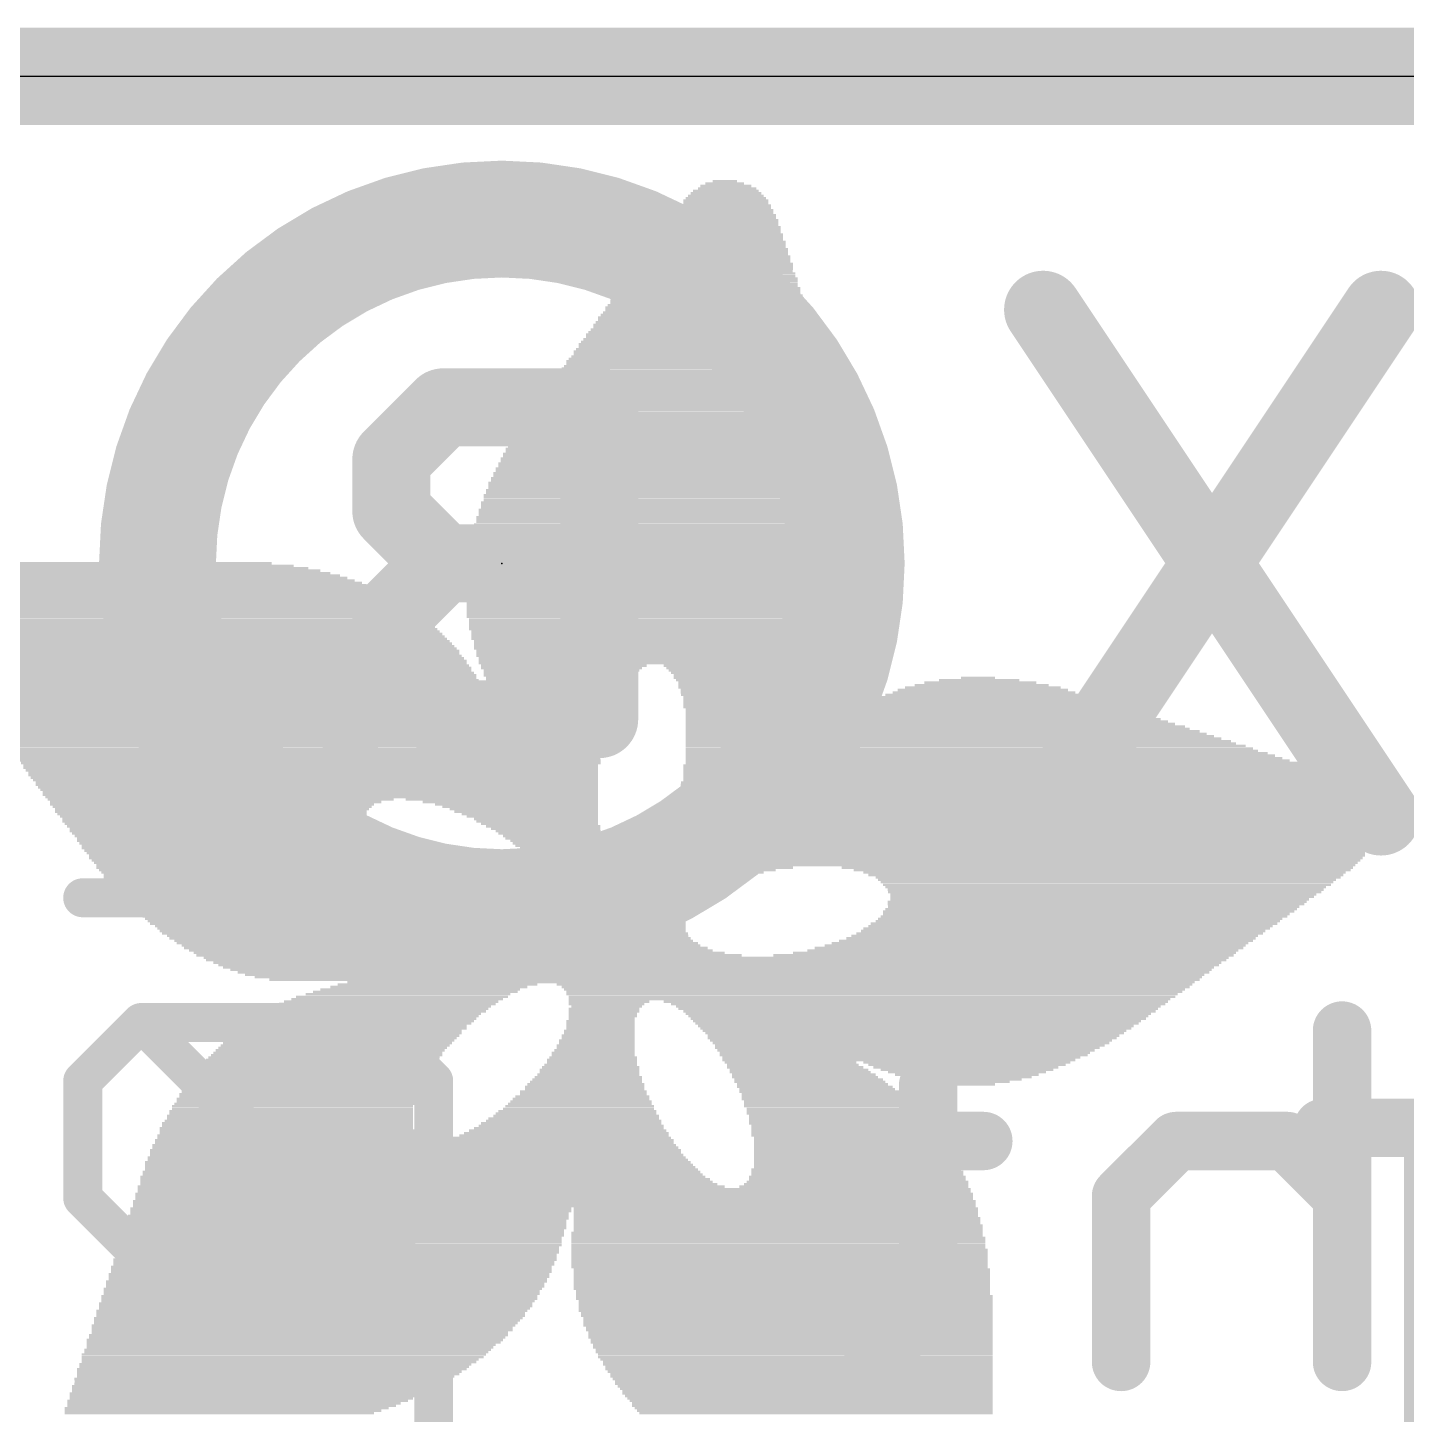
# Model space of a CAD drawing. Extents: x -1.9 to 34.1, y -8.2 to 17.9.
# Drawn here: x 4.86 to 8.454, y 14.291 to 17.907 of the extents above; entities that cross this region are included whole.
import ezdxf

# ---------------------------------------------------------------- set-up
doc = ezdxf.new("R2010")
doc.units = 0
for name, color, linetype in [('1', 12, 'CONTINUOUS'), ('16', 5, 'CONTINUOUS'), ('20', 53, 'CONTINUOUS'), ('21', 40, 'CONTINUOUS'), ('22', 6, 'CONTINUOUS'), ('24', 53, 'CONTINUOUS'), ('27', 253, 'CONTINUOUS')]:
    doc.layers.add(name, color=color, linetype=linetype)

# ---------------------------------------------------------------- blocks, each defined once
blk = doc.blocks.new('RECT')
blk.add_solid([(-0.5, -0.5), (0.5, -0.5), (-0.5, 0.5), (0.5, 0.5)])

msp = doc.modelspace()

# ---------------------------------------------------------------- linework, layer by layer
at = {"layer": '1', "const_width": 0.254}
msp.add_lwpolyline([(0, 17.78), (25.4, 17.78)], dxfattribs=at)
at = {"layer": '16', "const_width": 0.254}
msp.add_lwpolyline([(0, 17.78), (25.4, 17.78)], dxfattribs=at)
at = {"layer": '20'}
msp.add_line((22.86, 17.78), (2.54, 17.78), dxfattribs=at)
at = {"layer": '21', "const_width": 0.1524}
for points in [[(8.2369, 15.0375), (8.8132, 15.0375)], [(8.525, 14.1732), (8.525, 15.0375)]]:
    msp.add_lwpolyline(points, dxfattribs=at)
at = {"layer": '21', "const_width": 0.0762}
for points in [[(8.2369, 15.0756, 1), (8.2369, 14.9994)], [(8.5631, 15.0375, 1), (8.4869, 15.0375)]]:
    msp.add_lwpolyline(points, format="xyb", dxfattribs=at)
at = {"layer": '22'}
for points, const_width in [([(6.096, 15.612, 1), (6.096, 17.408, 1), (6.096, 15.612)], 0.3048), ([(7.5496, 17.1997, 1), (7.465, 17.1433)], 0.1016), ([(8.4308, 17.1433, 1), (8.3463, 17.1997)], 0.1016), ([(5.9433, 16.9679, 1), (5.9433, 16.8663)], 0.1016), ([(5.9792, 16.8812, 1), (5.9073, 16.953)], 0.1016), ([(6.4008, 16.9171, 1), (6.2992, 16.9171)], 0.1016), ([(6.35, 16.8663, 1), (6.35, 16.9679)], 0.1016), ([(5.8585, 16.7815, 1), (5.7569, 16.7815)], 0.1016), ([(5.7718, 16.8174, 1), (5.8436, 16.7456)], 0.1016), ([(5.8436, 16.6818, 1), (5.7718, 16.61)], 0.1016), ([(5.7569, 16.6459, 1), (5.8585, 16.6459)], 0.1016), ([(5.9433, 16.5611, 1), (5.9433, 16.4595)], 0.1016), ([(5.9792, 16.4744, 1), (5.9073, 16.5463)], 0.1016), ([(6.35, 16.4595, 1), (6.35, 16.5611)], 0.1016), ([(5.9073, 16.4744, 1), (5.9792, 16.5463)], 0.1016), ([(5.8585, 16.3748, 1), (5.7569, 16.3748)], 0.1016), ([(5.7718, 16.4107, 1), (5.8436, 16.3388)], 0.1016), ([(5.8436, 16.2751, 1), (5.7718, 16.2033)], 0.1016), ([(5.7569, 16.2392, 1), (5.8585, 16.2392)], 0.1016), ([(5.9433, 16.1544, 1), (5.9433, 16.0528)], 0.1016), ([(6.35, 16.0528, 1), (6.35, 16.1544)], 0.1016), ([(5.9073, 16.0677, 1), (5.9792, 16.1395)], 0.1016), ([(6.2992, 16.1036, 1), (6.4008, 16.1036)], 0.1016), ([(7.465, 15.8778, 1), (7.5496, 15.8214)], 0.1016), ([(8.3463, 15.8214, 1), (8.4308, 15.8778)], 0.1016), ([(8.3251, 15.2915, 1), (8.2489, 15.2915)], 0.0762), ([(7.2455, 15.1475, 1), (7.1693, 15.1475)], 0.0762), ([(7.0633, 15.0415, 1), (7.0633, 14.9653)], 0.0762), ([(7.3515, 14.9653, 1), (7.3515, 15.0415)], 0.0762), ([(7.8548, 15.0415, 1), (7.8548, 14.9653)], 0.0762), ([(7.8817, 14.9765, 1), (7.8279, 15.0304)], 0.0762), ([(8.1699, 15.0304, 1), (8.116, 14.9765)], 0.0762), ([(8.1429, 14.9653, 1), (8.1429, 15.0415)], 0.0762), ([(7.7489, 14.8594, 1), (7.6726, 14.8594)], 0.0762), ([(7.6838, 14.8863, 1), (7.7377, 14.8324)], 0.0762), ([(8.26, 14.8324, 1), (8.3139, 14.8863)], 0.0762), ([(7.2343, 14.5443, 1), (7.1805, 14.5982)], 0.0762), ([(7.1693, 14.5713, 1), (7.2455, 14.5713)], 0.0762), ([(7.0364, 14.4541, 1), (7.0903, 14.4003)], 0.0762), ([(7.6726, 14.4272, 1), (7.7489, 14.4272)], 0.0762), ([(8.2489, 14.4272, 1), (8.3251, 14.4272)], 0.0762)]:
    msp.add_lwpolyline(points, format="xyb", dxfattribs=dict(at, const_width=const_width))
for points, const_width in [([(8.3886, 17.1715), (7.5073, 15.8496)], 0.2032), ([(7.5073, 17.1715), (8.3886, 15.8496)], 0.2032), ([(5.9433, 16.9171), (5.8077, 16.7815)], 0.2032), ([(6.35, 16.9171), (5.9433, 16.9171)], 0.2032), ([(6.35, 16.1036), (6.35, 16.9171)], 0.2032), ([(5.8077, 16.7815), (5.8077, 16.6459)], 0.2032), ([(5.8077, 16.6459), (5.9433, 16.5103)], 0.2032), ([(5.9433, 16.5103), (5.8077, 16.3748)], 0.2032), ([(6.35, 16.5103), (5.9433, 16.5103)], 0.2032), ([(5.8077, 16.3748), (5.8077, 16.2392)], 0.2032), ([(5.8077, 16.2392), (5.9433, 16.1036)], 0.2032), ([(5.9433, 16.1036), (6.35, 16.1036)], 0.2032), ([(8.287, 15.2915), (8.287, 14.4272)], 0.1524), ([(7.2074, 15.1475), (7.2074, 14.5713)], 0.1524), ([(7.3515, 15.0034), (7.0633, 15.0034)], 0.1524), ([(7.8548, 15.0034), (7.7107, 14.8594)], 0.1524), ([(8.1429, 15.0034), (7.8548, 15.0034)], 0.1524), ([(8.287, 14.8594), (8.1429, 15.0034)], 0.1524), ([(7.7107, 14.8594), (7.7107, 14.4272)], 0.1524), ([(7.2074, 14.5713), (7.0633, 14.4272)], 0.1524)]:
    msp.add_lwpolyline(points, dxfattribs=dict(at, const_width=const_width))
at = {"layer": '24'}
msp.add_point((6.096, 16.51), dxfattribs=at)
at = {"layer": '27', "const_width": 0.1016}
for points in [[(5.6131, 15.6378), (5.003, 16.248)], [(5.4606, 15.7904), (5.9182, 16.248)], [(5.003, 15.6378), (5.9182, 15.6378)], [(5.003, 15.1599), (5.1555, 15.3124)], [(5.1555, 15.3124), (5.7657, 15.3124)], [(5.7657, 14.7023), (5.1555, 15.3124)], [(5.7657, 15.3124), (5.9182, 15.1599)], [(5.003, 14.8548), (5.003, 15.1599)], [(5.9182, 15.1599), (5.9182, 14.8548)], [(5.1555, 14.7023), (5.003, 14.8548)], [(5.9182, 14.8548), (5.7657, 14.7023)], [(5.7657, 14.7023), (5.1555, 14.7023)], [(5.9182, 13.7668), (5.9182, 14.3769)]]:
    msp.add_lwpolyline(points, dxfattribs=at)
at = {"layer": '27', "const_width": 0.0508}
for points in [[(5.021, 16.2659, 1), (4.9851, 16.23)], [(5.9362, 16.23, 1), (5.9002, 16.2659)], [(5.4426, 15.8083, 1), (5.4786, 15.7724)], [(5.003, 15.6632, 1), (5.003, 15.6124)], [(5.5952, 15.6199, 1), (5.6311, 15.6558)], [(5.9182, 15.6124, 1), (5.9182, 15.6632)], [(5.1555, 15.3378, 1), (5.1555, 15.287)], [(5.1735, 15.3304, 1), (5.1376, 15.2945)], [(5.1735, 15.2945, 1), (5.1376, 15.3304)], [(5.7836, 15.3304, 1), (5.7477, 15.2945)], [(5.7657, 15.287, 1), (5.7657, 15.3378)], [(5.0284, 15.1599, 1), (4.9776, 15.1599)], [(4.9851, 15.1779, 1), (5.021, 15.1419)], [(5.9436, 15.1599, 1), (5.8928, 15.1599)], [(5.9002, 15.1419, 1), (5.9362, 15.1779)], [(5.021, 14.8728, 1), (4.9851, 14.8369)], [(5.9362, 14.8369, 1), (5.9002, 14.8728)], [(4.9776, 14.8548, 1), (5.0284, 14.8548)], [(5.8928, 14.8548, 1), (5.9436, 14.8548)], [(5.1555, 14.7277, 1), (5.1555, 14.6769)], [(5.1376, 14.6844, 1), (5.1735, 14.7203)], [(5.7477, 14.7203, 1), (5.7836, 14.6844)], [(5.7477, 14.6844, 1), (5.7836, 14.7203)], [(5.7657, 14.6769, 1), (5.7657, 14.7277)], [(5.9436, 14.3769, 1), (5.8928, 14.3769)]]:
    msp.add_lwpolyline(points, format="xyb", dxfattribs=at)

# ---------------------------------------------------------------- block references
at = {"layer": '21'}
for p, xscale, yscale in [((6.677, 17.5006), 0.1016, 0.0064), ((6.6771, 17.5069), 0.0635, 0.0063), ((6.6802, 17.4688), 0.1968, 0.0063), ((6.6802, 17.4752), 0.1842, 0.0064), ((6.6802, 17.4816), 0.1714, 0.0063), ((6.6834, 17.4879), 0.1524, 0.0064), ((6.6802, 17.4943), 0.1334, 0.0063), ((6.677, 17.4307), 0.254, 0.0063), ((6.6771, 17.4371), 0.2413, 0.0064), ((6.6802, 17.4435), 0.235, 0.0063), ((6.6802, 17.4562), 0.2222, 0.0063), ((6.6802, 17.4498), 0.2222, 0.0064), ((6.6802, 17.4625), 0.2096, 0.0064), ((6.6707, 17.399), 0.2921, 0.0064), ((6.6707, 17.3926), 0.2921, 0.0063), ((6.6739, 17.4054), 0.2857, 0.0063), ((6.6739, 17.4117), 0.2731, 0.0064), ((6.6739, 17.4244), 0.2603, 0.0064), ((6.6771, 17.4181), 0.2667, 0.0063), ((6.6643, 17.3609), 0.3302, 0.0064), ((6.6675, 17.3673), 0.3238, 0.0063), ((6.6675, 17.38), 0.3112, 0.0063), ((6.6675, 17.3736), 0.3112, 0.0064), ((6.6707, 17.3863), 0.3048, 0.0064), ((6.658, 17.3292), 0.3683, 0.0063), ((6.658, 17.3228), 0.3683, 0.0064), ((6.658, 17.3355), 0.3556, 0.0064), ((6.6612, 17.3419), 0.3493, 0.0063), ((6.6644, 17.3482), 0.3429, 0.0064), ((6.6612, 17.3545), 0.3365, 0.0063), ((6.6485, 17.2847), 0.4127, 0.0064), ((6.6516, 17.2911), 0.4064, 0.0063), ((6.6517, 17.2974), 0.3937, 0.0064), ((6.6548, 17.3101), 0.3874, 0.0064), ((6.6548, 17.3038), 0.3874, 0.0063), ((6.6548, 17.3164), 0.3746, 0.0063), ((6.6421, 17.2466), 0.4508, 0.0064), ((6.6452, 17.253), 0.4445, 0.0063), ((6.6453, 17.2657), 0.4318, 0.0063), ((6.6453, 17.2593), 0.4318, 0.0064), ((6.6452, 17.272), 0.4191, 0.0064), ((6.6485, 17.2783), 0.4127, 0.0063), ((6.6358, 17.2212), 0.4763, 0.0064), ((6.6358, 17.2149), 0.4763, 0.0063), ((6.639, 17.2276), 0.4699, 0.0063), ((6.6389, 17.2339), 0.4572, 0.0064), ((6.6421, 17.2402), 0.4508, 0.0063), ((6.6263, 17.1768), 0.5207, 0.0063), ((6.6294, 17.1831), 0.5144, 0.0064), ((6.6294, 17.1958), 0.5016, 0.0064), ((6.6326, 17.1895), 0.508, 0.0063), ((6.6326, 17.2021), 0.4953, 0.0063), ((6.6358, 17.2085), 0.4889, 0.0064), ((6.6199, 17.1387), 0.5588, 0.0063), ((6.6231, 17.1514), 0.5525, 0.0063), ((6.6231, 17.145), 0.5525, 0.0064), ((6.6231, 17.1577), 0.5397, 0.0064), ((6.6262, 17.164), 0.5334, 0.0063), ((6.6294, 17.1704), 0.527, 0.0064), ((6.6136, 17.1069), 0.5969, 0.0064), ((6.6167, 17.1133), 0.5906, 0.0063), ((6.6167, 17.1196), 0.5778, 0.0064), ((6.6199, 17.1323), 0.5715, 0.0064), ((6.6199, 17.1259), 0.5715, 0.0063), ((6.6072, 17.0688), 0.635, 0.0064), ((6.6072, 17.0815), 0.6223, 0.0064), ((6.6104, 17.0752), 0.6287, 0.0063), ((6.6104, 17.0878), 0.6159, 0.0063), ((6.6135, 17.0942), 0.6096, 0.0064), ((6.6136, 17.1006), 0.5969, 0.0063), ((6.5977, 17.0371), 0.6667, 0.0063), ((6.6009, 17.0307), 0.6731, 0.0064), ((6.6008, 17.0434), 0.6604, 0.0064), ((6.604, 17.0497), 0.654, 0.0063), ((6.604, 17.0625), 0.6414, 0.0063), ((6.604, 17.0561), 0.6414, 0.0064), ((6.5913, 16.999), 0.7048, 0.0063), ((6.5945, 17.0053), 0.6985, 0.0064), ((6.5945, 17.018), 0.6858, 0.0064), ((6.5977, 17.0116), 0.6921, 0.0063), ((6.5977, 17.0244), 0.6795, 0.0063), ((6.585, 16.9609), 0.7429, 0.0063), ((6.5881, 16.9735), 0.7366, 0.0063), ((6.5881, 16.9672), 0.7366, 0.0064), ((6.5882, 16.9799), 0.7239, 0.0064), ((6.5913, 16.9863), 0.7176, 0.0063), ((6.5945, 16.9926), 0.7112, 0.0064), ((6.5786, 16.9291), 0.781, 0.0064), ((6.5786, 16.9228), 0.781, 0.0063), ((6.5786, 16.9354), 0.7684, 0.0063), ((6.5818, 16.9482), 0.762, 0.0063), ((6.5818, 16.9418), 0.762, 0.0064), ((6.585, 16.9545), 0.7557, 0.0064), ((6.5723, 16.891), 0.8191, 0.0064), ((6.5723, 16.9037), 0.8065, 0.0064), ((6.5723, 16.8973), 0.8065, 0.0063), ((6.5755, 16.9101), 0.8001, 0.0063), ((6.5786, 16.9164), 0.7938, 0.0064), ((6.5659, 16.8529), 0.8572, 0.0064), ((6.5628, 16.8592), 0.8509, 0.0063), ((6.5659, 16.8656), 0.8446, 0.0064), ((6.5659, 16.8783), 0.8318, 0.0064), ((6.5691, 16.872), 0.8382, 0.0063), ((6.5691, 16.8847), 0.8255, 0.0063), ((6.5596, 16.8148), 0.8953, 0.0064), ((6.5596, 16.8275), 0.8827, 0.0064), ((6.5596, 16.8211), 0.8827, 0.0063), ((6.5628, 16.8339), 0.8763, 0.0063), ((6.5627, 16.8466), 0.8636, 0.0063), ((6.5627, 16.8402), 0.8636, 0.0064), ((6.5532, 16.783), 0.9208, 0.0063), ((6.5564, 16.7767), 0.9271, 0.0064), ((6.5564, 16.7958), 0.9144, 0.0063), ((6.5564, 16.7894), 0.9144, 0.0064), ((6.5564, 16.8085), 0.9017, 0.0063), ((6.5564, 16.8021), 0.9017, 0.0064), ((6.5501, 16.7449), 0.9525, 0.0063), ((6.55, 16.7577), 0.9398, 0.0063), ((6.5532, 16.7513), 0.9462, 0.0064), ((6.5532, 16.7704), 0.9334, 0.0063), ((6.5532, 16.764), 0.9334, 0.0064), ((6.5469, 16.7196), 0.9715, 0.0063), ((6.5501, 16.7132), 0.9779, 0.0064), ((6.5501, 16.7068), 0.9779, 0.0063), ((6.55, 16.7323), 0.9652, 0.0063), ((6.55, 16.7259), 0.9652, 0.0064), ((6.5532, 16.7386), 0.9588, 0.0064), ((6.5437, 16.6687), 1.0033, 0.0063), ((6.5469, 16.6878), 0.9969, 0.0064), ((6.5469, 16.6815), 0.9969, 0.0063), ((6.5469, 16.6751), 0.9969, 0.0064), ((6.55, 16.6942), 0.9906, 0.0063), ((6.5469, 16.7005), 0.9843, 0.0064), ((6.5437, 16.6497), 1.016, 0.0064), ((6.5437, 16.6434), 1.016, 0.0063), ((6.5437, 16.637), 1.016, 0.0064), ((6.5469, 16.6624), 1.0097, 0.0064), ((6.5469, 16.6561), 1.0097, 0.0063), ((6.5405, 16.6116), 1.035, 0.0064), ((6.5405, 16.6053), 1.035, 0.0063), ((6.5405, 16.5989), 1.035, 0.0064), ((6.5437, 16.6306), 1.0287, 0.0063), ((6.5437, 16.6243), 1.0287, 0.0064), ((6.5437, 16.618), 1.0287, 0.0063), ((6.5405, 16.5862), 1.0478, 0.0064), ((6.5405, 16.5799), 1.0478, 0.0063), ((6.5405, 16.5735), 1.0478, 0.0064), ((6.5405, 16.5672), 1.0478, 0.0063), ((6.5405, 16.5608), 1.0478, 0.0064), ((6.5437, 16.5925), 1.0414, 0.0063), ((6.5373, 16.5544), 1.0541, 0.0063), ((6.5373, 16.5481), 1.0541, 0.0064), ((6.5373, 16.5418), 1.0541, 0.0063), ((6.5373, 16.5354), 1.0541, 0.0064), ((6.5373, 16.5291), 1.0541, 0.0063), ((5.1372, 16.491), 0.9715, 0.0063), ((5.1277, 16.4973), 0.9271, 0.0064), ((5.115, 16.5037), 0.8763, 0.0063), ((5.0991, 16.51), 0.7937, 0.0064), ((6.5373, 16.5227), 1.0668, 0.0064), ((6.5373, 16.5163), 1.0668, 0.0063), ((6.5373, 16.51), 1.0668, 0.0064), ((6.5373, 16.5037), 1.0668, 0.0063), ((6.5373, 16.4973), 1.0668, 0.0064), ((6.5373, 16.491), 1.0668, 0.0063), ((5.1785, 16.4529), 1.1303, 0.0063), ((5.1753, 16.4592), 1.1113, 0.0064), ((5.1594, 16.4719), 1.0668, 0.0064), ((5.1689, 16.4656), 1.0858, 0.0063), ((5.153, 16.4782), 1.0414, 0.0063), ((5.1435, 16.4846), 1.0096, 0.0064), ((6.5373, 16.4846), 1.0668, 0.0064), ((6.5373, 16.4782), 1.0668, 0.0063), ((6.5373, 16.4719), 1.0668, 0.0064), ((6.5373, 16.4656), 1.0668, 0.0063), ((6.5373, 16.4592), 1.0668, 0.0064), ((6.5373, 16.4529), 1.0668, 0.0063), ((5.2102, 16.4148), 1.2319, 0.0063), ((5.1943, 16.4338), 1.1874, 0.0064), ((5.2007, 16.4275), 1.2001, 0.0063), ((5.207, 16.4211), 1.2128, 0.0064), ((5.1911, 16.4401), 1.1684, 0.0063), ((5.1879, 16.4465), 1.1493, 0.0064), ((6.5373, 16.4465), 1.0668, 0.0064), ((6.5373, 16.4401), 1.0668, 0.0063), ((6.5342, 16.4338), 1.0605, 0.0064), ((6.5342, 16.4275), 1.0605, 0.0063), ((6.5342, 16.4211), 1.0605, 0.0064), ((6.5342, 16.4148), 1.0605, 0.0063), ((5.226, 16.3894), 1.2763, 0.0063), ((5.2324, 16.383), 1.289, 0.0064), ((5.226, 16.3957), 1.2637, 0.0064), ((5.2165, 16.4084), 1.2446, 0.0064), ((5.2197, 16.402), 1.251, 0.0063), ((6.5342, 16.4084), 1.0605, 0.0064), ((6.5342, 16.402), 1.0605, 0.0063), ((6.5342, 16.3957), 1.0605, 0.0064), ((6.5342, 16.3894), 1.0605, 0.0063), ((6.5342, 16.383), 1.0605, 0.0064), ((5.2356, 16.3767), 1.2954, 0.0063), ((5.2451, 16.3639), 1.3144, 0.0063), ((5.2388, 16.3703), 1.3017, 0.0064), ((5.2515, 16.3576), 1.3145, 0.0064), ((5.2546, 16.3513), 1.3208, 0.0063), ((5.2578, 16.3449), 1.3272, 0.0064), ((6.531, 16.3703), 1.0541, 0.0064), ((6.5342, 16.3767), 1.0605, 0.0063), ((6.5342, 16.3639), 1.0477, 0.0063), ((6.5342, 16.3576), 1.0477, 0.0064), ((6.5342, 16.3513), 1.0477, 0.0063), ((6.5342, 16.3449), 1.0477, 0.0064), ((5.261, 16.3386), 1.3335, 0.0063), ((5.2674, 16.3322), 1.3335, 0.0064), ((5.2705, 16.3258), 1.3398, 0.0063), ((5.28, 16.3132), 1.3462, 0.0063), ((5.2769, 16.3195), 1.3399, 0.0064), ((5.2864, 16.3068), 1.3462, 0.0064), ((6.531, 16.3386), 1.0414, 0.0063), ((6.531, 16.3132), 1.0287, 0.0063), ((6.5342, 16.3322), 1.0351, 0.0064), ((6.5342, 16.3258), 1.0351, 0.0063), ((6.5342, 16.3195), 1.0351, 0.0064), ((6.5342, 16.3068), 1.0223, 0.0064), ((5.2896, 16.3005), 1.3525, 0.0063), ((5.2959, 16.2941), 1.3526, 0.0064), ((5.2991, 16.2877), 1.3589, 0.0063), ((5.3055, 16.2814), 1.3589, 0.0064), ((5.3086, 16.2751), 1.3526, 0.0063), ((6.531, 16.2877), 1.016, 0.0063), ((6.5342, 16.3005), 1.0223, 0.0063), ((6.5342, 16.2941), 1.0223, 0.0064), ((6.5342, 16.2814), 1.0097, 0.0064), ((6.5342, 16.2751), 1.0097, 0.0063), ((5.315, 16.2687), 1.3525, 0.0064), ((5.3182, 16.2624), 1.3589, 0.0063), ((5.3245, 16.256), 1.3589, 0.0064), ((5.3308, 16.2433), 1.3589, 0.0064), ((5.3277, 16.2496), 1.3525, 0.0063), ((5.3372, 16.237), 1.3589, 0.0063), ((6.531, 16.2687), 1.0033, 0.0064), ((6.531, 16.2496), 0.9906, 0.0063), ((6.5342, 16.2624), 0.9969, 0.0063), ((6.5342, 16.256), 0.9969, 0.0064), ((6.2515, 16.237), 0.4191, 0.0063), ((6.2579, 16.2433), 0.4318, 0.0064), ((6.7723, 16.2433), 0.508, 0.0064), ((6.7723, 16.237), 0.4953, 0.0063), ((5.3403, 16.2306), 1.3525, 0.0064), ((5.3467, 16.2243), 1.3526, 0.0063), ((5.3498, 16.2179), 1.3589, 0.0064), ((5.3531, 16.2115), 1.3525, 0.0063), ((5.3594, 16.2052), 1.3526, 0.0064), ((5.3626, 16.1989), 1.3589, 0.0063), ((6.2516, 16.2306), 0.4064, 0.0064), ((6.2484, 16.2243), 0.4, 0.0063), ((6.2453, 16.2179), 0.3937, 0.0064), ((6.242, 16.2052), 0.3747, 0.0064), ((6.2452, 16.2115), 0.381, 0.0063), ((6.2389, 16.1989), 0.3683, 0.0063), ((6.7755, 16.2306), 0.4889, 0.0064), ((6.7786, 16.2243), 0.4826, 0.0063), ((6.7787, 16.2179), 0.4699, 0.0064), ((6.7787, 16.2115), 0.4699, 0.0063), ((6.7786, 16.2052), 0.4572, 0.0064), ((6.7818, 16.1989), 0.4508, 0.0063), ((7.3438, 16.1989), 0.2921, 0.0063), ((7.3406, 16.2052), 0.2096, 0.0064), ((7.3375, 16.2115), 0.0889, 0.0063), ((5.3658, 16.1925), 1.3525, 0.0064), ((5.3721, 16.1862), 1.3526, 0.0063), ((5.3784, 16.1798), 1.3525, 0.0064), ((5.3784, 16.1735), 1.3525, 0.0063), ((5.3848, 16.1671), 1.3526, 0.0064), ((6.242, 16.1925), 0.3619, 0.0064), ((6.2389, 16.1862), 0.3556, 0.0063), ((6.2357, 16.1798), 0.3492, 0.0064), ((6.2357, 16.1671), 0.3366, 0.0064), ((6.2389, 16.1735), 0.3429, 0.0063), ((6.7787, 16.1925), 0.4445, 0.0064), ((6.7787, 16.1862), 0.4445, 0.0063), ((6.7786, 16.1798), 0.4318, 0.0064), ((6.7786, 16.1735), 0.4318, 0.0063), ((6.7755, 16.1671), 0.4255, 0.0064), ((7.3565, 16.1671), 0.5207, 0.0064), ((7.3533, 16.1735), 0.4762, 0.0063), ((7.3502, 16.1798), 0.4445, 0.0064), ((7.3501, 16.1862), 0.4064, 0.0063), ((7.347, 16.1925), 0.3493, 0.0064), ((5.3912, 16.1608), 1.3525, 0.0063), ((5.5594, 16.1544), 1.6764, 0.0064), ((5.5594, 16.1481), 1.6764, 0.0063), ((5.5595, 16.1417), 1.6637, 0.0064), ((5.5626, 16.1354), 1.6574, 0.0063), ((5.5626, 16.129), 1.6446, 0.0064), ((6.2389, 16.1608), 0.3302, 0.0063), ((6.7723, 16.1481), 0.4064, 0.0063), ((6.7691, 16.1417), 0.4, 0.0064), ((6.7691, 16.1354), 0.4, 0.0063), ((6.7755, 16.1608), 0.4127, 0.0063), ((6.7755, 16.1544), 0.4127, 0.0064), ((6.7691, 16.129), 0.3874, 0.0064), ((7.3787, 16.129), 0.7176, 0.0064), ((7.3723, 16.1354), 0.6795, 0.0063), ((7.3692, 16.1417), 0.6477, 0.0064), ((7.366, 16.1481), 0.616, 0.0063), ((7.3597, 16.1544), 0.5905, 0.0064), ((7.3565, 16.1608), 0.5461, 0.0063), ((5.5626, 16.1227), 1.6446, 0.0063), ((5.5658, 16.1163), 1.6383, 0.0064), ((5.5658, 16.11), 1.6256, 0.0063), ((5.5658, 16.1036), 1.6256, 0.0064), ((5.5658, 16.0973), 1.6129, 0.0063), ((5.569, 16.0909), 1.6065, 0.0064), ((6.7659, 16.1227), 0.381, 0.0063), ((6.7595, 16.1036), 0.3683, 0.0064), ((6.7564, 16.0973), 0.362, 0.0063), ((6.7532, 16.0909), 0.3556, 0.0064), ((6.7628, 16.1163), 0.3747, 0.0064), ((6.7628, 16.11), 0.3747, 0.0063), ((7.4104, 16.0909), 0.8827, 0.0064), ((7.4041, 16.0973), 0.8572, 0.0063), ((7.3978, 16.1036), 0.8319, 0.0064), ((7.3946, 16.11), 0.8001, 0.0063), ((7.3883, 16.1163), 0.7747, 0.0064), ((7.3819, 16.1227), 0.7366, 0.0063), ((5.5721, 16.0846), 1.6002, 0.0063), ((5.5721, 16.0782), 1.6002, 0.0064), ((5.5722, 16.0719), 1.5875, 0.0063), ((5.5753, 16.0655), 1.5812, 0.0064), ((5.5785, 16.0592), 1.5748, 0.0063), ((6.7532, 16.0846), 0.3556, 0.0063), ((6.75, 16.0782), 0.3493, 0.0064), ((6.7437, 16.0655), 0.3366, 0.0064), ((6.7405, 16.0592), 0.3302, 0.0063), ((6.7469, 16.0719), 0.3429, 0.0063), ((7.439, 16.0592), 1.0287, 0.0063), ((7.4359, 16.0655), 0.9969, 0.0064), ((7.4295, 16.0719), 0.9716, 0.0063), ((7.42, 16.0782), 0.9398, 0.0064), ((7.4168, 16.0846), 0.9208, 0.0063), ((5.5753, 16.0528), 1.5684, 0.0064), ((5.5785, 16.0465), 1.5621, 0.0063), ((5.5817, 16.0401), 1.5557, 0.0064), ((5.5848, 16.0338), 1.5494, 0.0063), ((5.5848, 16.0274), 1.5494, 0.0064), ((5.5849, 16.0211), 1.5367, 0.0063), ((6.7405, 16.0528), 0.3302, 0.0064), ((6.731, 16.0338), 0.3112, 0.0063), ((7.3152, 16.0274), 1.4796, 0.0064), ((6.7374, 16.0465), 0.3239, 0.0063), ((6.7342, 16.0401), 0.3175, 0.0064), ((7.3216, 16.0211), 1.4923, 0.0063), ((7.4644, 16.0338), 1.143, 0.0063), ((7.4581, 16.0401), 1.1049, 0.0064), ((7.4549, 16.0465), 1.0858, 0.0063), ((7.4454, 16.0528), 1.0541, 0.0064), ((5.588, 16.0147), 1.5304, 0.0064), ((5.5912, 16.0084), 1.524, 0.0063), ((5.5912, 16.002), 1.524, 0.0064), ((5.5944, 15.9957), 1.5177, 0.0063), ((5.5976, 15.9893), 1.5113, 0.0064), ((5.5975, 15.983), 1.4986, 0.0063), ((7.3787, 15.983), 1.6192, 0.0063), ((7.3342, 16.0147), 1.5177, 0.0064), ((7.3533, 16.002), 1.5558, 0.0064), ((7.3628, 15.9957), 1.5748, 0.0063), ((7.3755, 15.9893), 1.6002, 0.0064), ((7.3438, 16.0084), 1.5367, 0.0063), ((5.5975, 15.9766), 1.4986, 0.0064), ((5.6007, 15.9703), 1.4922, 0.0063), ((5.6039, 15.9639), 1.4859, 0.0064), ((5.6039, 15.9576), 1.4859, 0.0063), ((5.6071, 15.9512), 1.4795, 0.0064), ((5.6102, 15.9449), 1.4732, 0.0063), ((7.4009, 15.9703), 1.6637, 0.0063), ((7.4104, 15.9639), 1.6827, 0.0064), ((7.3914, 15.9766), 1.6446, 0.0064), ((7.4168, 15.9576), 1.6954, 0.0063), ((7.4327, 15.9449), 1.7272, 0.0063), ((7.4264, 15.9512), 1.7145, 0.0064), ((5.6134, 15.9385), 1.4668, 0.0064), ((5.6134, 15.9322), 1.4668, 0.0063), ((5.6166, 15.9258), 1.4605, 0.0064), ((5.6198, 15.9195), 1.4541, 0.0063), ((5.6229, 15.9131), 1.4478, 0.0064), ((7.4486, 15.9131), 1.7843, 0.0064), ((7.4327, 15.9385), 1.7399, 0.0064), ((7.439, 15.9322), 1.7526, 0.0063), ((7.4422, 15.9258), 1.759, 0.0064), ((7.4486, 15.9195), 1.7717, 0.0063), ((5.6229, 15.9068), 1.4478, 0.0063), ((5.6261, 15.9004), 1.4414, 0.0064), ((5.3626, 15.8941), 0.9017, 0.0063), ((5.3499, 15.8877), 0.8636, 0.0064), ((5.3403, 15.8814), 0.8445, 0.0063), ((5.3403, 15.875), 0.8319, 0.0064), ((6.096, 15.8941), 0.5016, 0.0063), ((6.1182, 15.8877), 0.4572, 0.0064), ((6.1341, 15.8814), 0.4254, 0.0063), ((6.1436, 15.875), 0.4064, 0.0064), ((7.4517, 15.8814), 1.8034, 0.0063), ((7.4549, 15.875), 1.8098, 0.0064), ((7.4486, 15.9068), 1.7843, 0.0063), ((7.4549, 15.8941), 1.797, 0.0063), ((7.4549, 15.8877), 1.797, 0.0064), ((7.4518, 15.9004), 1.7907, 0.0064), ((5.3403, 15.8687), 0.8191, 0.0063), ((5.3372, 15.8623), 0.8128, 0.0064), ((5.3403, 15.8559), 0.8065, 0.0063), ((5.3403, 15.8496), 0.7937, 0.0064), ((5.3435, 15.8433), 0.7874, 0.0063), ((5.3435, 15.8369), 0.7874, 0.0064), ((6.1532, 15.8687), 0.3873, 0.0063), ((6.1595, 15.8623), 0.3746, 0.0064), ((6.169, 15.8559), 0.3556, 0.0063), ((6.1753, 15.8496), 0.3429, 0.0064), ((6.1849, 15.8433), 0.3238, 0.0063), ((6.1881, 15.8369), 0.3175, 0.0064), ((7.4517, 15.8433), 1.8288, 0.0063), ((7.4517, 15.8369), 1.8288, 0.0064), ((7.4549, 15.8559), 1.8224, 0.0063), ((7.4549, 15.8496), 1.8224, 0.0064), ((7.4518, 15.8687), 1.8161, 0.0063), ((7.4518, 15.8623), 1.8161, 0.0064), ((5.3467, 15.8306), 0.781, 0.0063), ((5.3498, 15.8242), 0.7747, 0.0064), ((5.3563, 15.8178), 0.7747, 0.0063), ((5.3563, 15.8115), 0.7747, 0.0064), ((5.3594, 15.8052), 0.7684, 0.0063), ((6.1944, 15.8306), 0.3048, 0.0063), ((6.2039, 15.8242), 0.2985, 0.0064), ((6.2103, 15.8178), 0.2858, 0.0063), ((6.2167, 15.8115), 0.2731, 0.0064), ((6.2199, 15.8052), 0.2667, 0.0063), ((7.4422, 15.8052), 1.8478, 0.0063), ((7.4454, 15.8178), 1.8415, 0.0063), ((7.4454, 15.8115), 1.8415, 0.0064), ((7.4486, 15.8306), 1.8351, 0.0063), ((7.4486, 15.8242), 1.8351, 0.0064), ((5.3658, 15.7988), 0.7683, 0.0064), ((5.3689, 15.7925), 0.762, 0.0063), ((5.3721, 15.7861), 0.7684, 0.0064), ((5.3784, 15.7797), 0.7683, 0.0063), ((5.3816, 15.7734), 0.762, 0.0064), ((5.3848, 15.7671), 0.7684, 0.0063), ((6.2294, 15.7988), 0.2603, 0.0064), ((6.2325, 15.7925), 0.254, 0.0063), ((6.2389, 15.7861), 0.2413, 0.0064), ((6.242, 15.7797), 0.2349, 0.0063), ((6.2484, 15.7734), 0.235, 0.0064), ((6.2548, 15.7671), 0.2223, 0.0063), ((7.4263, 15.7671), 1.8542, 0.0063), ((7.4327, 15.7797), 1.8542, 0.0063), ((7.4327, 15.7734), 1.8542, 0.0064), ((7.439, 15.7925), 1.8542, 0.0063), ((7.439, 15.7861), 1.8542, 0.0064), ((7.4422, 15.7988), 1.8478, 0.0064), ((5.3912, 15.7607), 0.7683, 0.0064), ((5.3975, 15.7544), 0.7684, 0.0063), ((5.4007, 15.748), 0.762, 0.0064), ((5.407, 15.7416), 0.7747, 0.0063), ((5.4102, 15.7353), 0.7684, 0.0064), ((5.4198, 15.729), 0.7747, 0.0063), ((6.2611, 15.7607), 0.2222, 0.0064), ((6.2643, 15.7544), 0.2159, 0.0063), ((6.2707, 15.748), 0.2159, 0.0064), ((6.2738, 15.7416), 0.2096, 0.0063), ((6.2801, 15.7353), 0.2095, 0.0064), ((6.2865, 15.729), 0.2096, 0.0063), ((7.3946, 15.729), 1.8669, 0.0063), ((7.4041, 15.7353), 1.8606, 0.0064), ((7.4073, 15.7416), 1.8669, 0.0063), ((7.4168, 15.7544), 1.8606, 0.0063), ((7.4168, 15.748), 1.8606, 0.0064), ((7.4232, 15.7607), 1.8605, 0.0064), ((5.4293, 15.7163), 0.7811, 0.0063), ((5.4261, 15.7226), 0.7747, 0.0064), ((5.4356, 15.7099), 0.781, 0.0064), ((5.442, 15.7035), 0.7811, 0.0063), ((5.4483, 15.6972), 0.781, 0.0064), ((6.2961, 15.7226), 0.2159, 0.0064), ((6.3087, 15.7163), 0.2286, 0.0063), ((6.5024, 15.7099), 0.616, 0.0064), ((6.4897, 15.7035), 0.5778, 0.0063), ((6.4802, 15.6972), 0.5461, 0.0064), ((6.6421, 15.7163), 0.4254, 0.0063), ((7.3883, 15.7226), 1.8669, 0.0064), ((7.6486, 15.7163), 1.3335, 0.0063), ((7.6613, 15.7099), 1.2954, 0.0064), ((7.6677, 15.7035), 1.2573, 0.0063), ((7.6708, 15.6972), 1.2382, 0.0064), ((5.4546, 15.6909), 0.7937, 0.0063), ((5.461, 15.6845), 0.7938, 0.0064), ((5.4706, 15.6782), 0.8001, 0.0063), ((5.4769, 15.6718), 0.8001, 0.0064), ((5.4864, 15.6654), 0.8064, 0.0063), ((5.4959, 15.6591), 0.8128, 0.0064), ((6.4707, 15.6909), 0.5143, 0.0063), ((6.4643, 15.6845), 0.5016, 0.0064), ((6.4516, 15.6718), 0.4636, 0.0064), ((6.458, 15.6782), 0.4763, 0.0063), ((6.4453, 15.6654), 0.4381, 0.0063), ((6.4421, 15.6591), 0.4318, 0.0064), ((7.6772, 15.6909), 1.2129, 0.0063), ((7.674, 15.6845), 1.1938, 0.0064), ((7.674, 15.6782), 1.1811, 0.0063), ((7.674, 15.6718), 1.1684, 0.0064), ((7.6708, 15.6654), 1.1494, 0.0063), ((7.6708, 15.6591), 1.1366, 0.0064), ((5.5023, 15.6528), 0.8128, 0.0063), ((5.5118, 15.6464), 0.8192, 0.0064), ((5.5213, 15.6401), 0.8255, 0.0063), ((5.5372, 15.6274), 0.8446, 0.0063), ((5.5309, 15.6337), 0.8319, 0.0064), ((5.5499, 15.621), 0.8446, 0.0064), ((6.4294, 15.6464), 0.4064, 0.0064), ((6.4262, 15.6401), 0.4, 0.0063), ((6.4167, 15.6274), 0.381, 0.0063), ((6.4135, 15.621), 0.3746, 0.0064), ((6.4358, 15.6528), 0.4191, 0.0063), ((6.4199, 15.6337), 0.3873, 0.0064), ((7.6677, 15.6528), 1.1303, 0.0063), ((7.6486, 15.6274), 1.0922, 0.0063), ((7.6454, 15.621), 1.0858, 0.0064), ((7.6613, 15.6401), 1.1049, 0.0063), ((7.6549, 15.6337), 1.0922, 0.0064), ((7.6645, 15.6464), 1.1113, 0.0064), ((5.5626, 15.6147), 0.8572, 0.0063), ((5.5721, 15.6083), 0.8636, 0.0064), ((5.5849, 15.602), 0.8763, 0.0063), ((5.5975, 15.5956), 0.889, 0.0064), ((5.6166, 15.5893), 0.9144, 0.0063), ((6.3849, 15.5893), 0.3937, 0.0063), ((6.3944, 15.5956), 0.3747, 0.0064), ((6.4008, 15.602), 0.3746, 0.0063), ((6.4072, 15.6147), 0.3747, 0.0063), ((6.404, 15.6083), 0.3683, 0.0064), ((7.6137, 15.5893), 1.0605, 0.0063), ((7.62, 15.5956), 1.0604, 0.0064), ((7.6264, 15.602), 1.0731, 0.0063), ((7.6327, 15.6083), 1.0732, 0.0064), ((7.6391, 15.6147), 1.0731, 0.0063), ((5.6356, 15.5829), 0.9398, 0.0064), ((5.8738, 15.5766), 1.4033, 0.0063), ((5.8769, 15.5702), 1.397, 0.0064), ((5.8833, 15.5639), 1.3843, 0.0063), ((5.8864, 15.5575), 1.3779, 0.0064), ((5.8896, 15.5512), 1.3716, 0.0063), ((6.3722, 15.5829), 0.4064, 0.0064), ((7.5597, 15.5512), 1.0541, 0.0063), ((7.5692, 15.5575), 1.0604, 0.0064), ((7.5788, 15.5639), 1.0541, 0.0063), ((7.5883, 15.5702), 1.0605, 0.0064), ((7.5978, 15.5766), 1.0541, 0.0063), ((7.6042, 15.5829), 1.0541, 0.0064), ((5.896, 15.5448), 1.3716, 0.0064), ((5.9024, 15.5385), 1.3589, 0.0063), ((5.9087, 15.5321), 1.3589, 0.0064), ((5.9182, 15.5258), 1.3526, 0.0063), ((5.9278, 15.5194), 1.3589, 0.0064), ((5.9373, 15.5131), 1.3525, 0.0063), ((7.4867, 15.5131), 1.0985, 0.0063), ((7.4994, 15.5194), 1.0859, 0.0064), ((7.5152, 15.5258), 1.0795, 0.0063), ((7.5279, 15.5321), 1.0668, 0.0064), ((7.5375, 15.5385), 1.0605, 0.0063), ((7.5502, 15.5448), 1.0605, 0.0064), ((5.95, 15.5067), 1.3653, 0.0064), ((5.9627, 15.5004), 1.3653, 0.0063), ((5.9849, 15.494), 1.3843, 0.0064), ((6.0103, 15.4877), 1.4224, 0.0063), ((6.6548, 15.4813), 2.6734, 0.0064), ((6.6548, 15.475), 2.6606, 0.0063), ((7.4041, 15.4877), 1.2002, 0.0063), ((7.4327, 15.494), 1.1557, 0.0064), ((7.4549, 15.5004), 1.124, 0.0063), ((7.4708, 15.5067), 1.1176, 0.0064), ((6.658, 15.4686), 2.6289, 0.0064), ((6.6612, 15.4623), 2.6099, 0.0063), ((6.6612, 15.4559), 2.5845, 0.0064), ((6.6675, 15.4496), 2.559, 0.0063), ((6.6739, 15.4432), 2.5337, 0.0064), ((6.6771, 15.4369), 2.5019, 0.0063), ((6.6866, 15.4305), 2.4701, 0.0064), ((6.7025, 15.4242), 2.4257, 0.0063), ((5.9055, 15.4051), 0.5144, 0.0064), ((5.9278, 15.4115), 0.5207, 0.0063), ((6.7977, 15.4178), 2.2098, 0.0064), ((7.0676, 15.4115), 1.6573, 0.0063), ((7.0708, 15.4051), 1.6383, 0.0064), ((5.8071, 15.367), 0.5588, 0.0064), ((5.823, 15.3734), 0.5525, 0.0063), ((5.8357, 15.3797), 0.5525, 0.0064), ((5.8515, 15.3861), 0.5334, 0.0063), ((5.8706, 15.3924), 0.5334, 0.0064), ((5.8833, 15.3988), 0.5207, 0.0063), ((7.0676, 15.3988), 1.6193, 0.0063), ((7.0676, 15.3924), 1.6065, 0.0064), ((7.0612, 15.3861), 1.5938, 0.0063), ((7.0612, 15.3797), 1.5812, 0.0064), ((7.0549, 15.3734), 1.5685, 0.0063), ((6.3754, 15.367), 0.2096, 0.0064), ((7.1755, 15.367), 1.3144, 0.0064), ((5.7531, 15.3353), 0.5778, 0.0063), ((5.7658, 15.3416), 0.5778, 0.0064), ((5.7754, 15.348), 0.5715, 0.0063), ((5.7849, 15.3543), 0.5651, 0.0064), ((5.7976, 15.3607), 0.5651, 0.0063), ((6.3627, 15.348), 0.1842, 0.0063), ((6.3627, 15.3416), 0.1842, 0.0064), ((6.3595, 15.3353), 0.1778, 0.0063), ((6.3691, 15.3607), 0.1969, 0.0063), ((6.3691, 15.3543), 0.1841, 0.0064), ((7.1819, 15.3607), 1.2891, 0.0063), ((7.1819, 15.3543), 1.2637, 0.0064), ((7.1819, 15.348), 1.2509, 0.0063), ((7.1851, 15.3416), 1.2319, 0.0064), ((7.1819, 15.3353), 1.2129, 0.0063), ((5.7087, 15.2972), 0.5905, 0.0063), ((5.7118, 15.3035), 0.5842, 0.0064), ((5.7214, 15.3099), 0.5905, 0.0063), ((5.7309, 15.3162), 0.5842, 0.0064), ((5.7372, 15.3226), 0.5842, 0.0063), ((5.7468, 15.3289), 0.5779, 0.0064), ((6.3532, 15.3162), 0.1778, 0.0064), ((6.3532, 15.3099), 0.1778, 0.0063), ((6.3532, 15.3035), 0.1778, 0.0064), ((6.3532, 15.2972), 0.1778, 0.0063), ((6.3595, 15.3289), 0.1778, 0.0064), ((6.3563, 15.3226), 0.1715, 0.0063), ((7.1819, 15.3289), 1.2001, 0.0064), ((7.1819, 15.3226), 1.1875, 0.0063), ((7.1787, 15.3162), 1.1684, 0.0064), ((7.1787, 15.3099), 1.1557, 0.0063), ((7.1755, 15.3035), 1.1366, 0.0064), ((7.1755, 15.2972), 1.124, 0.0063), ((5.6673, 15.2591), 0.5969, 0.0063), ((5.6738, 15.2654), 0.5969, 0.0064), ((5.6801, 15.2718), 0.5969, 0.0063), ((5.6865, 15.2781), 0.5969, 0.0064), ((5.6928, 15.2845), 0.5969, 0.0063), ((5.6959, 15.2908), 0.5905, 0.0064), ((6.3437, 15.2654), 0.1969, 0.0064), ((6.3437, 15.2591), 0.1969, 0.0063), ((6.3468, 15.2781), 0.1905, 0.0064), ((6.3468, 15.2718), 0.1905, 0.0063), ((6.35, 15.2908), 0.1842, 0.0064), ((6.35, 15.2845), 0.1842, 0.0063), ((7.1724, 15.2908), 1.1049, 0.0064), ((7.1723, 15.2845), 1.0922, 0.0063), ((7.1692, 15.2781), 1.0731, 0.0064), ((7.166, 15.2718), 1.0668, 0.0063), ((7.1628, 15.2654), 1.0478, 0.0064), ((7.1628, 15.2591), 1.035, 0.0063), ((5.6388, 15.2273), 0.6032, 0.0064), ((5.642, 15.2337), 0.5969, 0.0063), ((5.6484, 15.24), 0.5969, 0.0064), ((5.6547, 15.2464), 0.5969, 0.0063), ((5.6611, 15.2527), 0.5969, 0.0064), ((6.3342, 15.2337), 0.2159, 0.0063), ((6.3342, 15.2273), 0.2159, 0.0064), ((6.3373, 15.24), 0.2096, 0.0064), ((6.3405, 15.2527), 0.2032, 0.0064), ((6.3405, 15.2464), 0.2032, 0.0063), ((7.1596, 15.2527), 1.016, 0.0064), ((7.1533, 15.2464), 1.0033, 0.0063), ((7.1501, 15.24), 0.9842, 0.0064), ((7.1469, 15.2337), 0.9652, 0.0063), ((7.1438, 15.2273), 0.9589, 0.0064), ((5.6102, 15.1956), 0.6096, 0.0063), ((5.6071, 15.1892), 0.6033, 0.0064), ((5.6166, 15.2019), 0.6096, 0.0064), ((5.6198, 15.2083), 0.6033, 0.0063), ((5.6261, 15.2146), 0.6032, 0.0064), ((5.6325, 15.221), 0.6033, 0.0063), ((6.3246, 15.1892), 0.2604, 0.0064), ((6.3278, 15.1956), 0.254, 0.0063), ((6.3277, 15.2019), 0.2413, 0.0064), ((6.331, 15.2146), 0.2349, 0.0064), ((6.331, 15.2083), 0.2349, 0.0063), ((6.3341, 15.221), 0.2286, 0.0063), ((7.1374, 15.221), 0.9334, 0.0063), ((7.1311, 15.2146), 0.9207, 0.0064), ((6.8485, 15.2083), 0.3429, 0.0063), ((6.8548, 15.2019), 0.3429, 0.0064), ((6.8612, 15.1956), 0.3556, 0.0063), ((6.8707, 15.1892), 0.362, 0.0064), ((7.3089, 15.2083), 0.5397, 0.0063), ((7.3089, 15.2019), 0.5143, 0.0064), ((7.3057, 15.1956), 0.4826, 0.0063), ((7.3089, 15.1892), 0.4509, 0.0064), ((5.5817, 15.1511), 0.6159, 0.0064), ((5.588, 15.1638), 0.616, 0.0064), ((5.5848, 15.1575), 0.6096, 0.0063), ((5.5944, 15.1702), 0.6159, 0.0063), ((5.5975, 15.1765), 0.6096, 0.0064), ((5.6039, 15.1829), 0.6096, 0.0063), ((6.3151, 15.1511), 0.3048, 0.0064), ((6.3151, 15.1575), 0.2921, 0.0063), ((6.3182, 15.1638), 0.2857, 0.0064), ((6.3214, 15.1702), 0.2794, 0.0063), ((6.3215, 15.1765), 0.2667, 0.0064), ((6.3246, 15.1829), 0.2604, 0.0063), ((6.8739, 15.1829), 0.3683, 0.0063), ((6.8834, 15.1765), 0.3746, 0.0064), ((6.8866, 15.1702), 0.381, 0.0063), ((6.8961, 15.1638), 0.3874, 0.0064), ((6.8993, 15.1575), 0.3937, 0.0063), ((6.9057, 15.1511), 0.3937, 0.0064), ((7.3089, 15.1829), 0.4127, 0.0063), ((7.3089, 15.1765), 0.3747, 0.0064), ((7.3089, 15.1702), 0.3365, 0.0063), ((7.3056, 15.1638), 0.2921, 0.0064), ((7.3025, 15.1575), 0.235, 0.0063), ((7.3025, 15.1511), 0.1588, 0.0064), ((5.5595, 15.113), 0.6223, 0.0064), ((5.5658, 15.1257), 0.6223, 0.0064), ((5.5658, 15.1194), 0.6223, 0.0063), ((5.569, 15.1321), 0.6159, 0.0063), ((5.5753, 15.1448), 0.616, 0.0063), ((5.5753, 15.1384), 0.616, 0.0064), ((6.3024, 15.113), 0.3556, 0.0064), ((6.3056, 15.1194), 0.3493, 0.0063), ((6.3087, 15.1321), 0.3302, 0.0063), ((6.3087, 15.1257), 0.3302, 0.0064), ((6.3119, 15.1448), 0.3112, 0.0063), ((6.3119, 15.1384), 0.3112, 0.0064), ((6.912, 15.1448), 0.4064, 0.0063), ((6.9183, 15.1384), 0.4064, 0.0064), ((6.9247, 15.1321), 0.4191, 0.0063), ((6.931, 15.1257), 0.4191, 0.0064), ((6.9342, 15.1194), 0.4254, 0.0063), ((6.9374, 15.113), 0.4318, 0.0064), ((5.5467, 15.0813), 0.635, 0.0063), ((5.5499, 15.094), 0.6286, 0.0063), ((5.5499, 15.0876), 0.6286, 0.0064), ((5.5563, 15.1003), 0.6287, 0.0064), ((5.5595, 15.1067), 0.6223, 0.0063), ((6.2929, 15.0813), 0.4127, 0.0063), ((6.2961, 15.0876), 0.3937, 0.0064), ((6.2992, 15.094), 0.3874, 0.0063), ((6.2992, 15.1003), 0.3746, 0.0064), ((6.3024, 15.1067), 0.3683, 0.0063), ((6.9469, 15.1067), 0.4382, 0.0063), ((6.9533, 15.094), 0.4509, 0.0063), ((6.9501, 15.1003), 0.4445, 0.0064), ((6.9596, 15.0876), 0.4508, 0.0064), ((6.9628, 15.0813), 0.4572, 0.0063), ((5.5372, 15.0495), 0.654, 0.0064), ((5.5372, 15.0432), 0.654, 0.0063), ((5.5404, 15.0559), 0.6477, 0.0063), ((5.5436, 15.0686), 0.6413, 0.0063), ((5.5436, 15.0622), 0.6413, 0.0064), ((5.5467, 15.0749), 0.635, 0.0064), ((6.277, 15.0432), 0.4826, 0.0063), ((6.277, 15.0495), 0.4699, 0.0064), ((6.2833, 15.0559), 0.4572, 0.0063), ((6.2834, 15.0622), 0.4445, 0.0064), ((6.2897, 15.0686), 0.4318, 0.0063), ((6.2896, 15.0749), 0.4191, 0.0064), ((6.966, 15.0749), 0.4635, 0.0064), ((6.9723, 15.0686), 0.4636, 0.0063), ((6.9787, 15.0495), 0.4763, 0.0064), ((6.9755, 15.0622), 0.4699, 0.0064), ((6.9755, 15.0559), 0.4699, 0.0063), ((6.985, 15.0432), 0.4762, 0.0063), ((5.5467, 15.0051), 0.7112, 0.0063), ((5.5372, 15.0178), 0.6794, 0.0063), ((5.5436, 15.0114), 0.6921, 0.0064), ((5.534, 15.0368), 0.6604, 0.0064), ((5.5372, 15.0305), 0.6668, 0.0063), ((5.5404, 15.0241), 0.6731, 0.0064), ((6.242, 15.0051), 0.6033, 0.0063), ((6.2515, 15.0114), 0.5715, 0.0064), ((6.258, 15.0178), 0.5461, 0.0063), ((6.2643, 15.0241), 0.5334, 0.0064), ((6.2675, 15.0305), 0.5143, 0.0063), ((6.2707, 15.0368), 0.4953, 0.0064), ((6.9882, 15.0368), 0.4826, 0.0064), ((6.9914, 15.0305), 0.4889, 0.0063), ((6.9914, 15.0241), 0.4889, 0.0064), ((6.9946, 15.0178), 0.4953, 0.0063), ((7.0009, 15.0114), 0.4953, 0.0064), ((7.0041, 15.0051), 0.5017, 0.0063), ((5.8706, 14.9797), 1.3843, 0.0063), ((5.8706, 14.9733), 1.3843, 0.0064), ((5.8674, 14.9924), 1.3652, 0.0063), ((5.8706, 14.986), 1.3716, 0.0064), ((5.8674, 14.9987), 1.3526, 0.0064), ((7.0072, 14.9924), 0.508, 0.0063), ((7.0072, 14.986), 0.508, 0.0064), ((7.0104, 14.9797), 0.5144, 0.0063), ((7.0041, 14.9987), 0.5017, 0.0064), ((7.0136, 14.9733), 0.5207, 0.0064), ((5.8769, 14.9479), 1.4224, 0.0064), ((5.8801, 14.9416), 1.4288, 0.0063), ((5.8833, 14.9352), 1.4351, 0.0064), ((5.8769, 14.9543), 1.4097, 0.0063), ((5.8738, 14.9606), 1.4033, 0.0064), ((5.8738, 14.967), 1.3907, 0.0063), ((7.0168, 14.9606), 0.5271, 0.0064), ((7.0168, 14.9543), 0.5271, 0.0063), ((7.0199, 14.9479), 0.5334, 0.0064), ((7.0199, 14.9416), 0.5334, 0.0063), ((7.0231, 14.9352), 0.5398, 0.0064), ((7.0136, 14.967), 0.5207, 0.0063), ((5.8896, 14.9098), 1.4732, 0.0064), ((5.896, 14.9035), 1.4859, 0.0063), ((5.8992, 14.8971), 1.4923, 0.0064), ((5.8864, 14.9225), 1.4541, 0.0064), ((5.8897, 14.9162), 1.4605, 0.0063), ((5.8864, 14.9289), 1.4415, 0.0063), ((7.0231, 14.8971), 0.5778, 0.0064), ((7.0231, 14.9098), 0.5652, 0.0064), ((7.0231, 14.9035), 0.5652, 0.0063), ((7.0231, 14.9225), 0.5524, 0.0064), ((7.0231, 14.9162), 0.5524, 0.0063), ((7.02, 14.9289), 0.5461, 0.0063), ((6.2325, 14.8654), 2.1844, 0.0063), ((5.9119, 14.8844), 1.5303, 0.0064), ((6.2326, 14.878), 2.1717, 0.0063), ((6.2326, 14.8717), 2.1717, 0.0064), ((5.9055, 14.8908), 1.505, 0.0063), ((7.0136, 14.8844), 0.5969, 0.0064), ((7.0199, 14.8908), 0.5842, 0.0063), ((5.7023, 14.8273), 1.1494, 0.0063), ((6.2326, 14.8463), 2.1971, 0.0064), ((6.2326, 14.8399), 2.1971, 0.0063), ((6.2326, 14.8336), 2.1971, 0.0064), ((6.2325, 14.859), 2.1844, 0.0064), ((6.2325, 14.8527), 2.1844, 0.0063), ((6.8104, 14.8273), 1.0541, 0.0063), ((5.6896, 14.7892), 1.1494, 0.0063), ((5.6959, 14.8082), 1.1493, 0.0064), ((5.6959, 14.8018), 1.1493, 0.0063), ((5.6928, 14.7955), 1.143, 0.0064), ((5.7023, 14.8209), 1.1494, 0.0064), ((5.6991, 14.8146), 1.143, 0.0063), ((6.8104, 14.8209), 1.0541, 0.0064), ((6.8104, 14.8146), 1.0541, 0.0063), ((6.8104, 14.8082), 1.0541, 0.0064), ((6.8136, 14.8018), 1.0605, 0.0063), ((6.8136, 14.7955), 1.0605, 0.0064), ((6.8136, 14.7892), 1.0605, 0.0063), ((5.6833, 14.7701), 1.1493, 0.0064), ((5.6833, 14.7637), 1.1493, 0.0063), ((5.6833, 14.7574), 1.1493, 0.0064), ((5.6896, 14.7828), 1.1494, 0.0064), ((5.6896, 14.7765), 1.1494, 0.0063), ((6.8136, 14.7637), 1.0731, 0.0063), ((6.8136, 14.7574), 1.0731, 0.0064), ((6.8167, 14.7828), 1.0668, 0.0064), ((6.8167, 14.7765), 1.0668, 0.0063), ((6.8167, 14.7701), 1.0668, 0.0064), ((5.6738, 14.732), 1.1557, 0.0064), ((5.6706, 14.7256), 1.1493, 0.0063), ((5.6706, 14.7193), 1.1493, 0.0064), ((5.6769, 14.7511), 1.1494, 0.0063), ((5.6769, 14.7447), 1.1494, 0.0064), ((5.6769, 14.7384), 1.1494, 0.0063), ((6.8199, 14.7193), 1.0858, 0.0064), ((6.8168, 14.7511), 1.0795, 0.0063), ((6.8168, 14.7447), 1.0795, 0.0064), ((6.8168, 14.7384), 1.0795, 0.0063), ((6.8168, 14.732), 1.0795, 0.0064), ((6.8168, 14.7256), 1.0795, 0.0063), ((5.6579, 14.6875), 1.1493, 0.0063), ((5.6579, 14.6812), 1.1493, 0.0064), ((5.6611, 14.6939), 1.1557, 0.0064), ((5.6673, 14.713), 1.1557, 0.0063), ((5.6642, 14.7066), 1.1494, 0.0064), ((5.6642, 14.7003), 1.1494, 0.0063), ((6.8199, 14.713), 1.0858, 0.0063), ((6.8199, 14.7066), 1.0858, 0.0064), ((6.8199, 14.7003), 1.0858, 0.0063), ((6.8199, 14.6939), 1.0858, 0.0064), ((6.8199, 14.6875), 1.0858, 0.0063), ((6.8199, 14.6812), 1.0858, 0.0064), ((5.6452, 14.6558), 1.1493, 0.0064), ((5.6452, 14.6494), 1.1493, 0.0063), ((5.642, 14.6431), 1.143, 0.0064), ((5.6515, 14.6749), 1.1494, 0.0063), ((5.6515, 14.6685), 1.1494, 0.0064), ((5.6515, 14.6622), 1.1494, 0.0063), ((6.8199, 14.6749), 1.0858, 0.0063), ((6.8262, 14.6685), 1.0859, 0.0064), ((6.8262, 14.6622), 1.0859, 0.0063), ((6.8262, 14.6558), 1.0859, 0.0064), ((6.8262, 14.6494), 1.0859, 0.0063), ((6.8262, 14.6431), 1.0859, 0.0064), ((5.6293, 14.6177), 1.143, 0.0064), ((5.6261, 14.6113), 1.1366, 0.0063), ((5.6388, 14.6368), 1.1494, 0.0063), ((5.6356, 14.6304), 1.143, 0.0064), ((5.6356, 14.6241), 1.143, 0.0063), ((6.8262, 14.6368), 1.0859, 0.0063), ((6.8262, 14.6304), 1.0859, 0.0064), ((6.8262, 14.6241), 1.0859, 0.0063), ((6.8262, 14.6177), 1.0859, 0.0064), ((6.8295, 14.6113), 1.0795, 0.0063), ((5.6103, 14.5796), 1.1303, 0.0064), ((5.6103, 14.5732), 1.1303, 0.0063), ((5.6198, 14.5987), 1.1367, 0.0063), ((5.6198, 14.5923), 1.1367, 0.0064), ((5.6166, 14.586), 1.1303, 0.0063), ((5.6261, 14.605), 1.1366, 0.0064), ((6.8326, 14.5987), 1.0858, 0.0063), ((6.8326, 14.5923), 1.0858, 0.0064), ((6.8295, 14.605), 1.0795, 0.0064), ((6.8357, 14.586), 1.0795, 0.0063), ((6.8357, 14.5796), 1.0795, 0.0064), ((6.8357, 14.5732), 1.0795, 0.0063), ((5.5912, 14.5415), 1.1176, 0.0064), ((5.588, 14.5352), 1.1112, 0.0063), ((5.6007, 14.5606), 1.124, 0.0063), ((5.5975, 14.5542), 1.1176, 0.0064), ((5.5975, 14.5479), 1.1176, 0.0063), ((5.6071, 14.5669), 1.1239, 0.0064), ((6.8357, 14.5669), 1.0795, 0.0064), ((6.8357, 14.5606), 1.0795, 0.0063), ((6.839, 14.5542), 1.0731, 0.0064), ((6.839, 14.5479), 1.0731, 0.0063), ((6.8421, 14.5415), 1.0668, 0.0064), ((6.8421, 14.5352), 1.0668, 0.0063), ((5.5785, 14.5225), 1.1049, 0.0063), ((5.5753, 14.5161), 1.0986, 0.0064), ((5.5753, 14.5098), 1.0986, 0.0063), ((5.569, 14.5034), 1.0859, 0.0064), ((5.5849, 14.5288), 1.1049, 0.0064), ((6.8421, 14.5288), 1.0668, 0.0064), ((6.8421, 14.5225), 1.0668, 0.0063), ((6.8453, 14.5161), 1.0604, 0.0064), ((6.8453, 14.5098), 1.0604, 0.0063), ((6.8485, 14.5034), 1.0541, 0.0064), ((5.5563, 14.4844), 1.0859, 0.0063), ((5.5531, 14.478), 1.0795, 0.0064), ((5.5467, 14.4717), 1.0668, 0.0063), ((5.5436, 14.4653), 1.0605, 0.0064), ((5.5658, 14.4971), 1.0922, 0.0063), ((5.5626, 14.4907), 1.0858, 0.0064), ((6.8485, 14.4971), 1.0541, 0.0063), ((6.8485, 14.4907), 1.0541, 0.0064), ((6.8517, 14.4844), 1.0477, 0.0063), ((6.8517, 14.478), 1.0477, 0.0064), ((6.8548, 14.4717), 1.0414, 0.0063), ((6.8548, 14.4653), 1.0414, 0.0064), ((5.5245, 14.4399), 1.0478, 0.0064), ((5.515, 14.4272), 1.0287, 0.0064), ((5.5277, 14.4463), 1.0541, 0.0063), ((5.5182, 14.4336), 1.0351, 0.0063), ((5.5372, 14.459), 1.0604, 0.0063), ((5.5341, 14.4526), 1.0541, 0.0064), ((6.858, 14.459), 1.035, 0.0063), ((6.858, 14.4526), 1.035, 0.0064), ((6.8612, 14.4463), 1.0287, 0.0063), ((6.8612, 14.4399), 1.0287, 0.0064), ((6.8643, 14.4336), 1.0223, 0.0063), ((6.8675, 14.4272), 1.016, 0.0064), ((5.4959, 14.4082), 1.016, 0.0063), ((5.4864, 14.3955), 0.997, 0.0063), ((5.4896, 14.4018), 1.0033, 0.0064), ((5.5055, 14.4209), 1.0223, 0.0063), ((5.5023, 14.4145), 1.016, 0.0064), ((6.8675, 14.4209), 1.016, 0.0063), ((6.8707, 14.4145), 1.0096, 0.0064), ((6.8707, 14.4082), 1.0096, 0.0063), ((6.8739, 14.4018), 1.0033, 0.0064), ((6.8771, 14.3955), 0.9969, 0.0063), ((5.4515, 14.3637), 0.9525, 0.0064), ((5.4451, 14.3574), 0.9398, 0.0063), ((5.4737, 14.3828), 0.9842, 0.0063), ((5.4674, 14.3764), 0.9715, 0.0064), ((5.461, 14.3701), 0.9588, 0.0063), ((5.4801, 14.3891), 0.9843, 0.0064), ((6.8771, 14.3891), 0.9969, 0.0064), ((6.8802, 14.3828), 0.9906, 0.0063), ((6.8834, 14.3764), 0.9842, 0.0064), ((6.8834, 14.3701), 0.9842, 0.0063), ((6.8866, 14.3637), 0.9779, 0.0064), ((6.8898, 14.3574), 0.9715, 0.0063), ((5.407, 14.3256), 0.889, 0.0064), ((5.3975, 14.3193), 0.87, 0.0063), ((5.4165, 14.332), 0.8953, 0.0063), ((5.4293, 14.3447), 0.9207, 0.0063), ((5.4229, 14.3383), 0.908, 0.0064), ((5.4388, 14.351), 0.9271, 0.0064), ((6.8929, 14.351), 0.9652, 0.0064), ((6.8929, 14.3447), 0.9652, 0.0063), ((6.8961, 14.3383), 0.9588, 0.0064), ((6.8993, 14.332), 0.9525, 0.0063), ((6.9024, 14.3256), 0.9461, 0.0064), ((6.9056, 14.3193), 0.9398, 0.0063), ((5.3784, 14.3066), 0.8445, 0.0063), ((5.3689, 14.3002), 0.8255, 0.0064), ((5.3594, 14.2939), 0.8064, 0.0063), ((5.3912, 14.3129), 0.8573, 0.0064), ((6.9056, 14.3129), 0.9398, 0.0064), ((6.9088, 14.3066), 0.9334, 0.0063), ((6.912, 14.3002), 0.9271, 0.0064), ((6.9152, 14.2939), 0.9207, 0.0063)]:
    msp.add_blockref('RECT', p, dxfattribs=dict(at, xscale=xscale, yscale=yscale))

doc.saveas('drawing.dxf')
